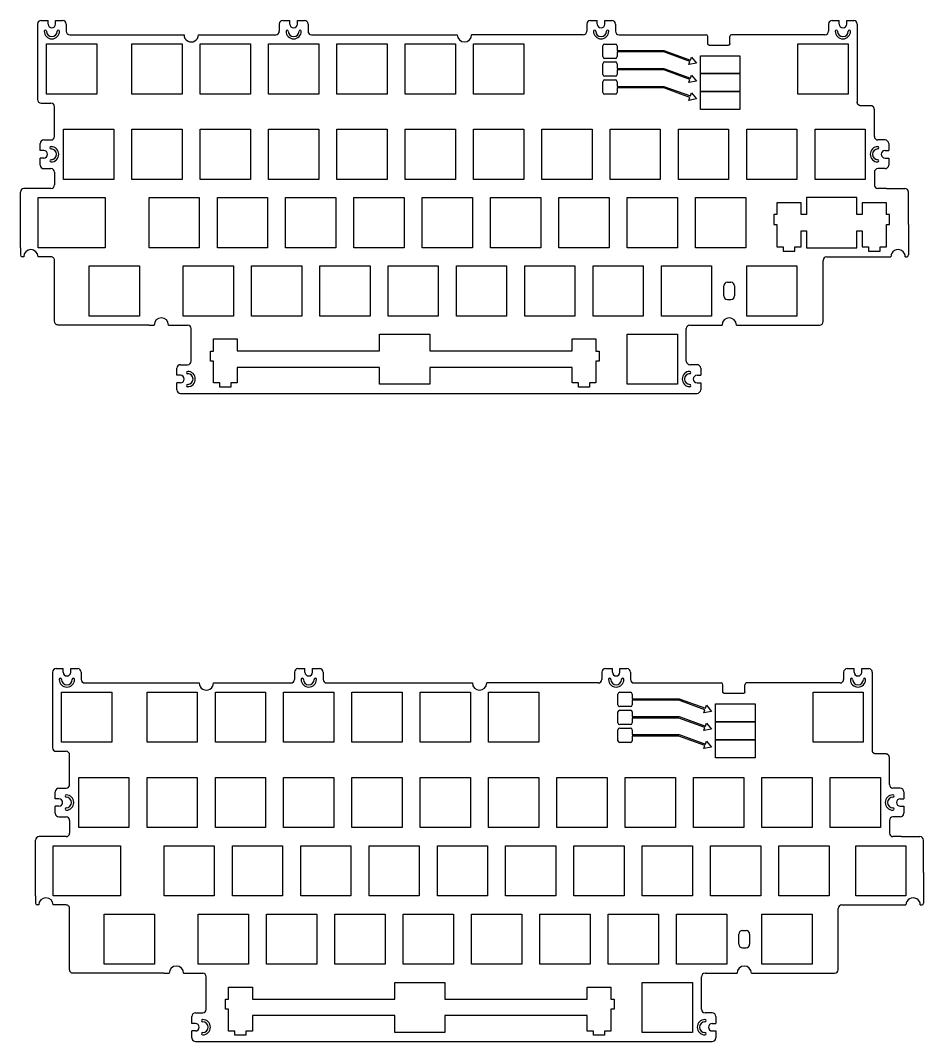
# Model space of a CAD drawing. Header units: millimetres. Extents: x -421 to 474, y -695 to -207.
# Drawn here: x 183.8 to 435.7, y -497 to -212.2 of the extents above; entities that cross this region are included whole.
import ezdxf

# ---------------------------------------------------------------- set-up
doc = ezdxf.new("R2010")
doc.units = ezdxf.units.MM
doc.header["$MEASUREMENT"] = 0

msp = doc.modelspace()

# ---------------------------------------------------------------- linework, layer by layer
for p, q in [((188.56, -213.21), (188.56, -234.26)), ((189.56, -212.21), (191.51, -212.21)), ((191.51, -213.21), (191.51, -212.21)), ((193.61, -212.21), (195.56, -212.21)), ((193.61, -213.21), (193.61, -212.21)), ((196.56, -213.21), (196.56, -215.21)), ((255.99, -213.21), (255.99, -215.21)), ((256.99, -212.21), (258.94, -212.21)), ((258.94, -213.21), (258.94, -212.21)), ((261.04, -212.21), (262.99, -212.21)), ((261.04, -213.21), (261.04, -212.21)), ((263.99, -213.21), (263.99, -215.21)), ((341.72, -213.21), (341.72, -215.21)), ((342.72, -212.21), (344.67, -212.21)), ((344.67, -213.21), (344.67, -212.21)), ((346.77, -212.21), (348.72, -212.21)), ((346.77, -213.21), (346.77, -212.21)), ((349.72, -213.21), (349.72, -215.21)), ((409.16, -213.21), (409.16, -215.21)), ((410.16, -212.21), (412.11, -212.21)), ((412.11, -213.21), (412.11, -212.21)), ((414.21, -212.21), (416.16, -212.21)), ((414.21, -213.21), (414.21, -212.21)), ((417.16, -213.21), (417.16, -235.01)), ((233.42, -216.21), (254.99, -216.21)), ((264.99, -216.21), (305.62, -216.21)), ((340.72, -216.21), (309.62, -216.21)), ((350.72, -216.21), (374.99, -216.21)), ((408.16, -216.21), (382.11, -216.21)), ((191.08, -232.73), (191.08, -218.73)), ((191.08, -218.73), (205.08, -218.73)), ((205.08, -218.73), (205.08, -232.73)), ((214.89, -218.73), (228.89, -218.73)), ((214.89, -232.73), (214.89, -218.73)), ((228.89, -218.73), (228.89, -232.73)), ((233.94, -232.73), (233.94, -218.73)), ((233.94, -218.73), (247.94, -218.73)), ((247.94, -218.73), (247.94, -232.73)), ((252.99, -232.73), (252.99, -218.73)), ((252.99, -218.73), (266.99, -218.73)), ((266.99, -218.73), (266.99, -232.73)), ((272.04, -232.73), (272.04, -218.73)), ((272.04, -218.73), (286.04, -218.73)), ((286.04, -218.73), (286.04, -232.73)), ((291.09, -232.73), (291.09, -218.73)), ((291.09, -218.73), (305.09, -218.73)), ((305.09, -218.73), (305.09, -232.73)), ((310.14, -232.73), (310.14, -218.73)), ((310.14, -218.73), (324.14, -218.73)), ((324.14, -218.73), (324.14, -232.73)), ((346.71, -218.8), (349.71, -218.8)), ((375.49, -218.67), (375.49, -216.71)), ((381.61, -218.67), (381.61, -216.71)), ((400.63, -218.73), (414.63, -218.73)), ((400.63, -232.73), (400.63, -218.73)), ((414.63, -218.73), (414.63, -232.73)), ((346.21, -222.3), (346.21, -219.3)), ((350.21, -219.3), (350.21, -220.6)), ((350.21, -220.6), (363.25, -220.6)), ((350.21, -221), (350.21, -222.3)), ((363.18, -221), (350.21, -221)), ((370.47, -223.66), (363.18, -221)), ((363.25, -220.6), (370.61, -223.28)), ((346.21, -227.3), (346.21, -224.3)), ((349.71, -222.8), (346.71, -222.8)), ((346.71, -223.8), (349.71, -223.8)), ((350.21, -224.3), (350.21, -225.6)), ((370.17, -224.5), (370.47, -223.66)), ((372.33, -224.12), (370.17, -224.5)), ((370.61, -223.28), (370.92, -222.44)), ((370.92, -222.44), (372.33, -224.12)), ((349.71, -227.8), (346.71, -227.8)), ((350.21, -225.6), (363.25, -225.6)), ((350.21, -226), (350.21, -227.3)), ((363.18, -226), (350.21, -226)), ((370.47, -228.66), (363.18, -226)), ((363.25, -225.6), (370.61, -228.28)), ((370.61, -228.28), (370.92, -227.44)), ((370.92, -227.44), (372.33, -229.12)), ((346.21, -232.3), (346.21, -229.3)), ((346.71, -228.8), (349.71, -228.8)), ((350.21, -229.3), (350.21, -230.6)), ((350.21, -230.6), (363.25, -230.6)), ((363.25, -230.6), (370.61, -233.28)), ((370.17, -229.5), (370.47, -228.66)), ((372.33, -229.12), (370.17, -229.5)), ((205.08, -232.73), (191.08, -232.73)), ((228.89, -232.73), (214.89, -232.73)), ((247.94, -232.73), (233.94, -232.73)), ((266.99, -232.73), (252.99, -232.73)), ((286.04, -232.73), (272.04, -232.73)), ((305.09, -232.73), (291.09, -232.73)), ((324.14, -232.73), (310.14, -232.73)), ((349.71, -232.8), (346.71, -232.8)), ((350.21, -231), (350.21, -232.3)), ((363.18, -231), (350.21, -231)), ((370.47, -233.66), (363.18, -231)), ((370.61, -233.28), (370.92, -232.44)), ((370.92, -232.44), (372.33, -234.12)), ((414.63, -232.73), (400.63, -232.73)), ((189.56, -235.26), (192.32, -235.26)), ((193.32, -244.55), (193.32, -236.26)), ((370.17, -234.5), (370.47, -233.66)), ((372.33, -234.12), (370.17, -234.5)), ((421.92, -244.55), (421.92, -237.01)), ((195.84, -256.55), (195.84, -242.55)), ((195.84, -242.55), (209.84, -242.55)), ((209.84, -242.55), (209.84, -256.55)), ((214.89, -242.55), (228.89, -242.55)), ((214.89, -256.55), (214.89, -242.55)), ((228.89, -242.55), (228.89, -256.55)), ((233.94, -256.55), (233.94, -242.55)), ((233.94, -242.55), (247.94, -242.55)), ((247.94, -242.55), (247.94, -256.55)), ((252.99, -256.55), (252.99, -242.55)), ((252.99, -242.55), (266.99, -242.55)), ((266.99, -242.55), (266.99, -256.55)), ((272.04, -256.55), (272.04, -242.55)), ((272.04, -242.55), (286.04, -242.55)), ((286.04, -242.55), (286.04, -256.55)), ((291.09, -256.55), (291.09, -242.55)), ((291.09, -242.55), (305.09, -242.55)), ((305.09, -242.55), (305.09, -256.55)), ((310.14, -256.55), (310.14, -242.55)), ((310.14, -242.55), (324.14, -242.55)), ((324.14, -242.55), (324.14, -256.55)), ((329.19, -256.55), (329.19, -242.55)), ((329.19, -242.55), (343.19, -242.55)), ((343.19, -242.55), (343.19, -256.55)), ((348.24, -256.55), (348.24, -242.55)), ((348.24, -242.55), (362.24, -242.55)), ((362.24, -242.55), (362.24, -256.55)), ((367.29, -256.55), (367.29, -242.55)), ((367.29, -242.55), (381.29, -242.55)), ((381.29, -242.55), (381.29, -256.55)), ((386.34, -256.55), (386.34, -242.55)), ((386.34, -242.55), (400.34, -242.55)), ((400.34, -242.55), (400.34, -256.55)), ((405.39, -242.55), (419.39, -242.55)), ((405.39, -256.55), (405.39, -242.55)), ((419.39, -242.55), (419.39, -256.55)), ((189.32, -248.5), (189.32, -246.55)), ((190.32, -245.55), (192.32, -245.55)), ((424.92, -245.55), (422.92, -245.55)), ((425.92, -246.55), (425.92, -248.5)), ((190.32, -248.5), (189.32, -248.5)), ((189.32, -252.55), (189.32, -250.6)), ((190.32, -250.6), (189.32, -250.6)), ((424.92, -248.5), (425.92, -248.5)), ((424.92, -250.6), (425.92, -250.6)), ((425.92, -250.6), (425.92, -252.55)), ((190.32, -253.55), (192.32, -253.55)), ((193.32, -254.55), (193.32, -258.07)), ((421.92, -254.55), (421.92, -258.07)), ((424.92, -253.55), (422.92, -253.55)), ((192.32, -259.07), (184.79, -259.07)), ((209.84, -256.55), (195.84, -256.55)), ((228.89, -256.55), (214.89, -256.55)), ((247.94, -256.55), (233.94, -256.55)), ((266.99, -256.55), (252.99, -256.55)), ((286.04, -256.55), (272.04, -256.55)), ((305.09, -256.55), (291.09, -256.55)), ((324.14, -256.55), (310.14, -256.55)), ((343.19, -256.55), (329.19, -256.55)), ((362.24, -256.55), (348.24, -256.55)), ((381.29, -256.55), (367.29, -256.55)), ((400.34, -256.55), (386.34, -256.55)), ((419.39, -256.55), (405.39, -256.55)), ((425.29, -259.07), (430.44, -259.07)), ((183.79, -261.6), (183.79, -260.07)), ((183.79, -275.6), (183.79, -261.6)), ((188.7, -275.6), (188.7, -261.6)), ((188.7, -261.6), (207.46, -261.6)), ((207.46, -261.6), (207.46, -275.6)), ((219.66, -275.6), (219.66, -261.6)), ((219.66, -261.6), (233.66, -261.6)), ((233.66, -261.6), (233.66, -275.6)), ((238.71, -275.6), (238.71, -261.6)), ((238.71, -261.6), (252.71, -261.6)), ((252.71, -261.6), (252.71, -275.6)), ((257.76, -275.6), (257.76, -261.6)), ((257.76, -261.6), (271.76, -261.6)), ((271.76, -261.6), (271.76, -275.6)), ((276.81, -275.6), (276.81, -261.6)), ((276.81, -261.6), (290.81, -261.6)), ((290.81, -261.6), (290.81, -275.6)), ((295.86, -275.6), (295.86, -261.6)), ((295.86, -261.6), (309.86, -261.6)), ((309.86, -261.6), (309.86, -275.6)), ((314.91, -261.6), (328.91, -261.6)), ((314.91, -275.6), (314.91, -261.6)), ((328.91, -261.6), (328.91, -275.6)), ((333.96, -275.6), (333.96, -261.6)), ((333.96, -261.6), (347.96, -261.6)), ((347.96, -261.6), (347.96, -275.6)), ((353.01, -275.6), (353.01, -261.6)), ((353.01, -261.6), (367.01, -261.6)), ((367.01, -261.6), (367.01, -275.6)), ((372.06, -275.6), (372.06, -261.6)), ((372.06, -261.6), (386.06, -261.6)), ((386.06, -261.6), (386.06, -275.6)), ((431.44, -266.3), (431.44, -260.07)), ((431.44, -269.1), (431.44, -277.62)), ((183.79, -275.6), (183.79, -277.62)), ((207.46, -275.6), (188.7, -275.6)), ((233.66, -275.6), (219.66, -275.6)), ((252.71, -275.6), (238.71, -275.6)), ((271.76, -275.6), (257.76, -275.6)), ((290.81, -275.6), (276.81, -275.6)), ((309.86, -275.6), (295.86, -275.6)), ((328.91, -275.6), (314.91, -275.6)), ((347.96, -275.6), (333.96, -275.6)), ((367.01, -275.6), (353.01, -275.6)), ((386.06, -275.6), (372.06, -275.6)), ((184.59, -278.12), (184.29, -278.12)), ((184.7, -278.12), (184.59, -278.12)), ((417.01, -278.12), (426.54, -278.12)), ((430.54, -278.12), (430.94, -278.12)), ((202.99, -294.65), (202.99, -280.65)), ((202.99, -280.65), (216.99, -280.65)), ((216.99, -280.65), (216.99, -294.65)), ((229.18, -294.65), (229.18, -280.65)), ((229.18, -280.65), (243.18, -280.65)), ((243.18, -280.65), (243.18, -294.65)), ((248.23, -280.65), (262.23, -280.65)), ((248.23, -294.65), (248.23, -280.65)), ((262.23, -280.65), (262.23, -294.65)), ((267.28, -280.65), (281.28, -280.65)), ((267.28, -294.65), (267.28, -280.65)), ((281.28, -280.65), (281.28, -294.65)), ((286.33, -294.65), (286.33, -280.65)), ((286.33, -280.65), (300.33, -280.65)), ((300.33, -280.65), (300.33, -294.65)), ((305.38, -294.65), (305.38, -280.65)), ((305.38, -280.65), (319.38, -280.65)), ((319.38, -280.65), (319.38, -294.65)), ((324.43, -294.65), (324.43, -280.65)), ((324.43, -280.65), (338.43, -280.65)), ((338.43, -280.65), (338.43, -294.65)), ((343.48, -294.65), (343.48, -280.65)), ((343.48, -280.65), (357.48, -280.65)), ((357.48, -280.65), (357.48, -294.65)), ((362.53, -294.65), (362.53, -280.65)), ((362.53, -280.65), (376.53, -280.65)), ((376.53, -280.65), (376.53, -294.65)), ((386.34, -294.65), (386.34, -280.65)), ((386.34, -280.65), (400.34, -280.65)), ((400.34, -280.65), (400.34, -294.65)), ((407.63, -296.17), (407.63, -279.12)), ((379.94, -289.05), (379.94, -286.25)), ((380.94, -285.25), (381.94, -285.25)), ((382.94, -286.25), (382.94, -289.05)), ((380.94, -290.05), (381.94, -290.05)), ((216.99, -294.65), (202.99, -294.65)), ((243.18, -294.65), (229.18, -294.65)), ((262.23, -294.65), (248.23, -294.65)), ((281.28, -294.65), (267.28, -294.65)), ((300.33, -294.65), (286.33, -294.65)), ((319.38, -294.65), (305.38, -294.65)), ((338.43, -294.65), (324.43, -294.65)), ((357.48, -294.65), (343.48, -294.65)), ((376.53, -294.65), (362.53, -294.65)), ((400.34, -294.65), (386.34, -294.65)), ((219.62, -297.17), (221.09, -297.17)), ((225.09, -297.17), (230.42, -297.17)), ((231.42, -307.22), (231.42, -298.17)), ((369.49, -307.22), (369.49, -298.17)), ((370.49, -297.17), (379.44, -297.17)), ((383.44, -297.17), (406.63, -297.17)), ((237.62, -304.41), (237.62, -301.01)), ((237.62, -301.01), (244.28, -301.01)), ((244.28, -301.01), (244.28, -304.4)), ((283.95, -304.4), (283.95, -299.7)), ((283.95, -299.7), (297.95, -299.7)), ((297.95, -299.7), (297.95, -304.4)), ((337.62, -304.4), (337.62, -301.01)), ((337.62, -301.01), (344.28, -301.01)), ((344.28, -301.01), (344.28, -304.41)), ((353.01, -313.7), (353.01, -299.7)), ((353.01, -299.7), (367.01, -299.7)), ((367.01, -299.7), (367.01, -313.7)), ((236.76, -307.2), (236.76, -304.41)), ((236.76, -304.41), (237.62, -304.41)), ((244.28, -304.4), (283.95, -304.4)), ((297.95, -304.4), (337.62, -304.4)), ((344.28, -304.41), (345.14, -304.41)), ((345.14, -304.41), (345.14, -307.2)), ((237.62, -307.2), (236.76, -307.2)), ((237.62, -313.3), (237.62, -307.2)), ((345.14, -307.2), (344.28, -307.2)), ((344.28, -307.2), (344.28, -313.3)), ((227.42, -311.17), (227.42, -309.22)), ((228.42, -308.22), (230.42, -308.22)), ((283.95, -309), (244.28, -309)), ((244.28, -309), (244.28, -313.3)), ((283.95, -313.7), (283.95, -309)), ((297.95, -309), (297.95, -313.7)), ((337.62, -309), (297.95, -309)), ((337.62, -313.3), (337.62, -309)), ((372.49, -308.22), (370.49, -308.22)), ((373.49, -309.22), (373.49, -311.17)), ((228.42, -311.17), (227.42, -311.17)), ((372.49, -311.17), (373.49, -311.17)), ((227.42, -315.22), (227.42, -313.27)), ((228.42, -313.27), (227.42, -313.27)), ((239.43, -313.3), (237.62, -313.3)), ((239.43, -314.47), (239.43, -313.3)), ((242.47, -314.47), (239.43, -314.47)), ((244.28, -313.3), (242.47, -313.3)), ((242.47, -313.3), (242.47, -314.47)), ((297.95, -313.7), (283.95, -313.7)), ((339.43, -313.3), (337.62, -313.3)), ((339.43, -314.47), (339.43, -313.3)), ((342.47, -314.47), (339.43, -314.47)), ((344.28, -313.3), (342.47, -313.3)), ((342.47, -313.3), (342.47, -314.47)), ((367.01, -313.7), (353.01, -313.7)), ((372.49, -313.27), (373.49, -313.27)), ((373.49, -313.27), (373.49, -315.22)), ((228.42, -316.22), (372.49, -316.22)), ((193.76, -392.99), (195.71, -392.99)), ((195.71, -393.99), (195.71, -392.99)), ((197.81, -392.99), (199.76, -392.99)), ((197.81, -393.99), (197.81, -392.99)), ((261.2, -392.99), (263.15, -392.99)), ((263.15, -393.99), (263.15, -392.99)), ((265.25, -392.99), (267.2, -392.99)), ((265.25, -393.99), (265.25, -392.99)), ((346.93, -392.99), (348.88, -392.99)), ((348.88, -393.99), (348.88, -392.99)), ((350.98, -392.99), (352.93, -392.99)), ((350.98, -393.99), (350.98, -392.99)), ((414.36, -392.99), (416.31, -392.99)), ((416.31, -393.99), (416.31, -392.99)), ((418.41, -392.99), (420.36, -392.99)), ((418.41, -393.99), (418.41, -392.99)), ((192.76, -393.99), (192.76, -415.04)), ((200.76, -393.99), (200.76, -395.99)), ((260.2, -393.99), (260.2, -395.99)), ((268.2, -393.99), (268.2, -395.99)), ((345.93, -393.99), (345.93, -395.99)), ((353.93, -393.99), (353.93, -395.99)), ((413.36, -393.99), (413.36, -395.99)), ((421.36, -393.99), (421.36, -415.79)), ((237.63, -396.99), (259.2, -396.99)), ((269.2, -396.99), (309.82, -396.99)), ((344.93, -396.99), (313.82, -396.99)), ((354.93, -396.99), (379.19, -396.99)), ((379.69, -399.45), (379.69, -397.49)), ((385.81, -399.45), (385.81, -397.49)), ((412.36, -396.99), (386.31, -396.99)), ((195.29, -413.51), (195.29, -399.51)), ((195.29, -399.51), (209.29, -399.51)), ((209.29, -399.51), (209.29, -413.51)), ((219.1, -399.51), (233.1, -399.51)), ((219.1, -413.51), (219.1, -399.51)), ((233.1, -399.51), (233.1, -413.51)), ((238.15, -413.51), (238.15, -399.51)), ((238.15, -399.51), (252.15, -399.51)), ((252.15, -399.51), (252.15, -413.51)), ((257.2, -413.51), (257.2, -399.51)), ((257.2, -399.51), (271.2, -399.51)), ((271.2, -399.51), (271.2, -413.51)), ((276.25, -413.51), (276.25, -399.51)), ((276.25, -399.51), (290.25, -399.51)), ((290.25, -399.51), (290.25, -413.51)), ((295.3, -413.51), (295.3, -399.51)), ((295.3, -399.51), (309.3, -399.51)), ((309.3, -399.51), (309.3, -413.51)), ((314.35, -413.51), (314.35, -399.51)), ((314.35, -399.51), (328.35, -399.51)), ((328.35, -399.51), (328.35, -413.51)), ((350.42, -403.08), (350.42, -400.08)), ((350.92, -399.58), (353.92, -399.58)), ((354.42, -400.08), (354.42, -401.38)), ((354.42, -401.38), (367.45, -401.38)), ((367.45, -401.38), (374.82, -404.06)), ((404.84, -399.51), (418.84, -399.51)), ((404.84, -413.51), (404.84, -399.51)), ((418.84, -399.51), (418.84, -413.51)), ((353.92, -403.58), (350.92, -403.58)), ((354.42, -401.78), (354.42, -403.08)), ((367.38, -401.78), (354.42, -401.78)), ((374.68, -404.44), (367.38, -401.78)), ((374.82, -404.06), (375.12, -403.22)), ((375.12, -403.22), (376.53, -404.9)), ((350.42, -408.08), (350.42, -405.08)), ((350.92, -404.58), (353.92, -404.58)), ((354.42, -405.08), (354.42, -406.38)), ((354.42, -406.38), (367.45, -406.38)), ((354.42, -406.78), (354.42, -408.08)), ((367.38, -406.78), (354.42, -406.78)), ((374.68, -409.44), (367.38, -406.78)), ((367.45, -406.38), (374.82, -409.06)), ((374.37, -405.28), (374.68, -404.44)), ((376.53, -404.9), (374.37, -405.28)), ((350.42, -413.08), (350.42, -410.08)), ((353.92, -408.58), (350.92, -408.58)), ((350.92, -409.58), (353.92, -409.58)), ((354.42, -410.08), (354.42, -411.38)), ((374.37, -410.28), (374.68, -409.44)), ((376.53, -409.9), (374.37, -410.28)), ((374.82, -409.06), (375.12, -408.22)), ((375.12, -408.22), (376.53, -409.9)), ((354.42, -411.38), (367.45, -411.38)), ((354.42, -411.78), (354.42, -413.08)), ((367.38, -411.78), (354.42, -411.78)), ((374.68, -414.44), (367.38, -411.78)), ((367.45, -411.38), (374.82, -414.06)), ((209.29, -413.51), (195.29, -413.51)), ((233.1, -413.51), (219.1, -413.51)), ((252.15, -413.51), (238.15, -413.51)), ((271.2, -413.51), (257.2, -413.51)), ((290.25, -413.51), (276.25, -413.51)), ((309.3, -413.51), (295.3, -413.51)), ((328.35, -413.51), (314.35, -413.51)), ((353.92, -413.58), (350.92, -413.58)), ((374.37, -415.28), (374.68, -414.44)), ((376.53, -414.9), (374.37, -415.28)), ((374.82, -414.06), (375.12, -413.22)), ((375.12, -413.22), (376.53, -414.9)), ((418.84, -413.51), (404.84, -413.51)), ((193.76, -416.04), (196.52, -416.04)), ((197.52, -425.33), (197.52, -417.04)), ((426.12, -425.33), (426.12, -417.79)), ((200.05, -437.32), (200.05, -423.32)), ((200.05, -423.32), (214.05, -423.32)), ((214.05, -423.32), (214.05, -437.32)), ((219.1, -423.32), (233.1, -423.32)), ((219.1, -437.32), (219.1, -423.32)), ((233.1, -423.32), (233.1, -437.32)), ((238.15, -437.32), (238.15, -423.32)), ((238.15, -423.32), (252.15, -423.32)), ((252.15, -423.32), (252.15, -437.32)), ((257.2, -437.32), (257.2, -423.32)), ((257.2, -423.32), (271.2, -423.32)), ((271.2, -423.32), (271.2, -437.32)), ((276.25, -437.32), (276.25, -423.32)), ((276.25, -423.32), (290.25, -423.32)), ((290.25, -423.32), (290.25, -437.32)), ((295.3, -437.32), (295.3, -423.32)), ((295.3, -423.32), (309.3, -423.32)), ((309.3, -423.32), (309.3, -437.32)), ((314.35, -437.32), (314.35, -423.32)), ((314.35, -423.32), (328.35, -423.32)), ((328.35, -423.32), (328.35, -437.32)), ((333.4, -437.32), (333.4, -423.32)), ((333.4, -423.32), (347.4, -423.32)), ((347.4, -423.32), (347.4, -437.32)), ((352.45, -437.32), (352.45, -423.32)), ((352.45, -423.32), (366.45, -423.32)), ((366.45, -423.32), (366.45, -437.32)), ((371.5, -437.32), (371.5, -423.32)), ((371.5, -423.32), (385.5, -423.32)), ((385.5, -423.32), (385.5, -437.32)), ((390.55, -437.32), (390.55, -423.32)), ((390.55, -423.32), (404.55, -423.32)), ((404.55, -423.32), (404.55, -437.32)), ((409.6, -423.32), (423.6, -423.32)), ((409.6, -437.32), (409.6, -423.32)), ((423.6, -423.32), (423.6, -437.32)), ((194.52, -426.33), (196.52, -426.33)), ((429.12, -426.33), (427.12, -426.33)), ((193.52, -429.28), (193.52, -427.33)), ((194.52, -429.28), (193.52, -429.28)), ((429.12, -429.28), (430.12, -429.28)), ((430.12, -427.33), (430.12, -429.28)), ((193.52, -433.33), (193.52, -431.38)), ((194.52, -431.38), (193.52, -431.38)), ((429.12, -431.38), (430.12, -431.38)), ((430.12, -431.38), (430.12, -433.33)), ((194.52, -434.33), (196.52, -434.33)), ((197.52, -435.33), (197.52, -438.85)), ((426.12, -435.33), (426.12, -438.85)), ((429.12, -434.33), (427.12, -434.33)), ((214.05, -437.32), (200.05, -437.32)), ((233.1, -437.32), (219.1, -437.32)), ((252.15, -437.32), (238.15, -437.32)), ((271.2, -437.32), (257.2, -437.32)), ((290.25, -437.32), (276.25, -437.32)), ((309.3, -437.32), (295.3, -437.32)), ((328.35, -437.32), (314.35, -437.32)), ((347.4, -437.32), (333.4, -437.32)), ((366.45, -437.32), (352.45, -437.32)), ((385.5, -437.32), (371.5, -437.32)), ((404.55, -437.32), (390.55, -437.32)), ((423.6, -437.32), (409.6, -437.32)), ((188, -442.38), (188, -440.85)), ((196.52, -439.85), (189, -439.85)), ((429.49, -439.85), (434.65, -439.85)), ((435.65, -447.08), (435.65, -440.85)), ((188, -456.37), (188, -442.38)), ((192.91, -456.37), (192.91, -442.38)), ((192.91, -442.38), (211.67, -442.38)), ((211.67, -442.38), (211.67, -456.37)), ((223.86, -456.37), (223.86, -442.38)), ((223.86, -442.38), (237.86, -442.38)), ((237.86, -442.38), (237.86, -456.37)), ((242.91, -456.37), (242.91, -442.38)), ((242.91, -442.38), (256.91, -442.38)), ((256.91, -442.38), (256.91, -456.37)), ((261.96, -456.37), (261.96, -442.38)), ((261.96, -442.38), (275.96, -442.38)), ((275.96, -442.38), (275.96, -456.37)), ((281.01, -456.37), (281.01, -442.38)), ((281.01, -442.38), (295.01, -442.38)), ((295.01, -442.38), (295.01, -456.37)), ((300.06, -456.37), (300.06, -442.38)), ((300.06, -442.38), (314.06, -442.38)), ((314.06, -442.38), (314.06, -456.37)), ((319.11, -442.38), (333.11, -442.38)), ((319.11, -456.37), (319.11, -442.38)), ((333.11, -442.38), (333.11, -456.37)), ((338.16, -456.37), (338.16, -442.38)), ((338.16, -442.38), (352.16, -442.38)), ((352.16, -442.38), (352.16, -456.37)), ((357.21, -456.37), (357.21, -442.38)), ((357.21, -442.38), (371.21, -442.38)), ((371.21, -442.38), (371.21, -456.37)), ((376.26, -456.37), (376.26, -442.38)), ((376.26, -442.38), (390.26, -442.38)), ((390.26, -442.38), (390.26, -456.37)), ((395.31, -456.37), (395.31, -442.38)), ((395.31, -442.38), (409.31, -442.38)), ((409.31, -442.38), (409.31, -456.37)), ((416.74, -456.37), (416.74, -442.38)), ((416.74, -442.38), (430.74, -442.38)), ((430.74, -442.38), (430.74, -456.37)), ((435.65, -449.87), (435.65, -458.4)), ((188, -456.37), (188, -458.4)), ((211.67, -456.37), (192.91, -456.37)), ((237.86, -456.37), (223.86, -456.37)), ((256.91, -456.37), (242.91, -456.37)), ((275.96, -456.37), (261.96, -456.37)), ((295.01, -456.37), (281.01, -456.37)), ((314.06, -456.37), (300.06, -456.37)), ((333.11, -456.37), (319.11, -456.37)), ((352.16, -456.37), (338.16, -456.37)), ((371.21, -456.37), (357.21, -456.37)), ((390.26, -456.37), (376.26, -456.37)), ((409.31, -456.37), (395.31, -456.37)), ((430.74, -456.37), (416.74, -456.37)), ((188.8, -458.9), (188.5, -458.9)), ((188.91, -458.9), (188.8, -458.9)), ((411.84, -476.95), (411.84, -459.9)), ((421.22, -458.9), (430.74, -458.9)), ((434.74, -458.9), (435.15, -458.9)), ((207.19, -475.42), (207.19, -461.43)), ((207.19, -461.43), (221.19, -461.43)), ((221.19, -461.43), (221.19, -475.42)), ((233.39, -475.42), (233.39, -461.43)), ((233.39, -461.43), (247.39, -461.43)), ((247.39, -461.43), (247.39, -475.42)), ((252.44, -461.43), (266.44, -461.43)), ((252.44, -475.42), (252.44, -461.43)), ((266.44, -461.43), (266.44, -475.42)), ((271.49, -461.43), (285.49, -461.43)), ((271.49, -475.42), (271.49, -461.43)), ((285.49, -461.43), (285.49, -475.42)), ((290.54, -475.42), (290.54, -461.43)), ((290.54, -461.43), (304.54, -461.43)), ((304.54, -461.43), (304.54, -475.42)), ((309.59, -475.42), (309.59, -461.43)), ((309.59, -461.43), (323.59, -461.43)), ((323.59, -461.43), (323.59, -475.42)), ((328.64, -475.42), (328.64, -461.43)), ((328.64, -461.43), (342.64, -461.43)), ((342.64, -461.43), (342.64, -475.42)), ((347.69, -475.42), (347.69, -461.43)), ((347.69, -461.43), (361.69, -461.43)), ((361.69, -461.43), (361.69, -475.42)), ((366.74, -475.42), (366.74, -461.43)), ((366.74, -461.43), (380.74, -461.43)), ((380.74, -461.43), (380.74, -475.42)), ((390.55, -475.42), (390.55, -461.43)), ((390.55, -461.43), (404.55, -461.43)), ((404.55, -461.43), (404.55, -475.42)), ((384.14, -469.83), (384.14, -467.03)), ((385.14, -466.03), (386.14, -466.03)), ((387.14, -467.03), (387.14, -469.83)), ((385.14, -470.83), (386.14, -470.83)), ((221.19, -475.42), (207.19, -475.42)), ((247.39, -475.42), (233.39, -475.42)), ((266.44, -475.42), (252.44, -475.42)), ((285.49, -475.42), (271.49, -475.42)), ((304.54, -475.42), (290.54, -475.42)), ((323.59, -475.42), (309.59, -475.42)), ((342.64, -475.42), (328.64, -475.42)), ((361.69, -475.42), (347.69, -475.42)), ((380.74, -475.42), (366.74, -475.42)), ((404.55, -475.42), (390.55, -475.42)), ((223.82, -477.95), (225.29, -477.95)), ((229.29, -477.95), (234.62, -477.95)), ((374.7, -477.95), (383.64, -477.95)), ((387.64, -477.95), (410.84, -477.95)), ((235.62, -488), (235.62, -478.95)), ((288.16, -485.18), (288.16, -480.48)), ((288.16, -480.48), (302.16, -480.48)), ((302.16, -480.48), (302.16, -485.18)), ((357.21, -494.47), (357.21, -480.48)), ((357.21, -480.48), (371.21, -480.48)), ((371.21, -480.48), (371.21, -494.47)), ((373.7, -488), (373.7, -478.95)), ((241.83, -485.19), (241.83, -481.79)), ((241.83, -481.79), (248.48, -481.79)), ((248.48, -481.79), (248.48, -485.18)), ((341.83, -485.18), (341.83, -481.79)), ((341.83, -481.79), (348.48, -481.79)), ((348.48, -481.79), (348.48, -485.19)), ((240.97, -487.98), (240.97, -485.19)), ((240.97, -485.19), (241.83, -485.19)), ((248.48, -485.18), (288.16, -485.18)), ((302.16, -485.18), (341.83, -485.18)), ((348.48, -485.19), (349.35, -485.19)), ((349.35, -485.19), (349.35, -487.98)), ((232.62, -489), (234.62, -489)), ((241.83, -487.98), (240.97, -487.98)), ((241.83, -494.08), (241.83, -487.98)), ((288.16, -489.77), (248.48, -489.77)), ((248.48, -489.77), (248.48, -494.08)), ((288.16, -494.47), (288.16, -489.77)), ((302.16, -489.77), (302.16, -494.47)), ((341.83, -489.77), (302.16, -489.77)), ((341.83, -494.08), (341.83, -489.77)), ((349.35, -487.98), (348.48, -487.98)), ((348.48, -487.98), (348.48, -494.08)), ((376.7, -489), (374.7, -489)), ((231.62, -491.95), (231.62, -490)), ((232.62, -491.95), (231.62, -491.95)), ((376.7, -491.95), (377.7, -491.95)), ((377.7, -490), (377.7, -491.95)), ((231.62, -496), (231.62, -494.05)), ((232.62, -494.05), (231.62, -494.05)), ((243.63, -494.08), (241.83, -494.08)), ((243.63, -495.25), (243.63, -494.08)), ((246.68, -495.25), (243.63, -495.25)), ((248.48, -494.08), (246.68, -494.08)), ((246.68, -494.08), (246.68, -495.25)), ((302.16, -494.47), (288.16, -494.47)), ((343.63, -494.08), (341.83, -494.08)), ((343.63, -495.25), (343.63, -494.08)), ((346.68, -495.25), (343.63, -495.25)), ((348.48, -494.08), (346.68, -494.08)), ((346.68, -494.08), (346.68, -495.25)), ((371.21, -494.47), (357.21, -494.47)), ((376.7, -494.05), (377.7, -494.05)), ((377.7, -494.05), (377.7, -496)), ((232.62, -497), (376.7, -497))]:
    msp.add_line(p, q)
at = {"linetype": 'Continuous'}
for p, q in [((197.56, -216.21), (229.42, -216.21)), ((197.56, -216.21), (197.56, -216.21)), ((373.45, -222.05), (384.45, -222.05)), ((373.45, -227.05), (373.45, -222.05)), ((384.45, -222.05), (384.45, -227.05)), ((384.45, -227.05), (373.45, -227.05)), ((373.45, -227.05), (384.45, -227.05)), ((373.45, -232.05), (373.45, -227.05)), ((384.45, -227.05), (384.45, -232.05)), ((384.45, -232.05), (373.45, -232.05)), ((373.45, -232.05), (384.45, -232.05)), ((373.45, -237.05), (373.45, -232.05)), ((384.45, -232.05), (384.45, -237.05)), ((384.45, -237.05), (373.45, -237.05)), ((425.29, -259.07), (422.92, -259.07)), ((417.01, -261.6), (403.01, -261.6)), ((403.01, -261.6), (403.01, -266.3)), ((417.01, -266.3), (417.01, -261.6)), ((401.49, -263.07), (394.74, -263.07)), ((394.74, -263.07), (394.74, -266.3)), ((401.49, -266.3), (401.49, -263.07)), ((425.29, -263.07), (418.54, -263.07)), ((418.54, -263.07), (418.54, -266.3)), ((425.29, -266.3), (425.29, -263.07)), ((394.74, -266.3), (393.91, -266.3)), ((393.91, -266.3), (393.91, -269.1)), ((403.01, -266.3), (401.49, -266.3)), ((418.54, -266.3), (417.01, -266.3)), ((426.11, -266.3), (425.29, -266.3)), ((426.11, -269.1), (426.11, -266.3)), ((431.44, -269.1), (431.44, -266.3)), ((393.91, -269.1), (394.74, -269.1)), ((394.74, -269.1), (394.74, -275.37)), ((425.29, -275.37), (425.29, -269.1)), ((425.29, -269.1), (426.11, -269.1)), ((401.49, -275.37), (401.49, -270.9)), ((401.49, -270.9), (403.01, -270.9)), ((403.01, -270.9), (403.01, -275.6)), ((417.01, -275.6), (417.01, -270.9)), ((417.01, -270.9), (418.54, -270.9)), ((418.54, -270.9), (418.54, -275.37)), ((394.74, -275.37), (396.46, -275.37)), ((396.46, -275.37), (396.46, -276.57)), ((399.76, -276.57), (399.76, -275.37)), ((399.76, -275.37), (401.49, -275.37)), ((403.01, -275.6), (417.01, -275.6)), ((418.54, -275.37), (420.26, -275.37)), ((420.26, -275.37), (420.26, -276.57)), ((423.56, -276.57), (423.56, -275.37)), ((423.56, -275.37), (425.29, -275.37)), ((396.46, -276.57), (399.76, -276.57)), ((408.63, -278.12), (417.01, -278.12)), ((420.26, -276.57), (423.56, -276.57)), ((201.76, -396.99), (233.63, -396.99)), ((201.76, -396.99), (201.76, -396.99)), ((377.66, -402.82), (388.66, -402.82)), ((377.66, -407.82), (377.66, -402.82)), ((388.66, -402.82), (388.66, -407.82)), ((388.66, -407.82), (377.66, -407.82)), ((377.66, -407.82), (388.66, -407.82)), ((377.66, -412.82), (377.66, -407.82)), ((388.66, -407.82), (388.66, -412.82)), ((388.66, -412.82), (377.66, -412.82)), ((377.66, -412.82), (388.66, -412.82)), ((377.66, -417.82), (377.66, -412.82)), ((388.66, -412.82), (388.66, -417.82)), ((388.66, -417.82), (377.66, -417.82)), ((429.49, -439.85), (427.12, -439.85)), ((435.65, -449.87), (435.65, -447.08)), ((412.84, -458.9), (421.22, -458.9))]:
    msp.add_line(p, q, dxfattribs=at)
for centre, radius, start, end in [((189.56, -213.21), 1, 90, 180), ((192.56, -213.21), 1.05, 180, 0), ((195.56, -213.21), 1, 360, 90), ((256.99, -213.21), 1, 90, 180), ((259.99, -213.21), 1.05, 180, 0), ((262.99, -213.21), 1, 360, 90), ((342.72, -213.21), 1, 90, 180), ((345.72, -213.21), 1.05, 180, 0), ((348.72, -213.21), 1, 360, 90), ((410.16, -213.21), 1, 90, 180), ((413.16, -213.21), 1.05, 180, 0), ((416.16, -213.21), 1, 0, 90), ((190.74, -215.23), 0.316, 0, 180), ((192.56, -215.23), 2.13, 180, 0), ((192.56, -215.23), 1.5, 180, 0), ((194.37, -215.23), 0.316, 360, 180), ((197.56, -215.21), 1, 180, 270), ((231.42, -216.21), 2, 179.9999, 0.0001), ((254.99, -215.21), 1, 270, 0), ((264.99, -215.21), 1, 180, 270), ((307.62, -216.21), 2, 180.0001, 359.9999), ((340.72, -215.21), 1, 270, 0), ((350.72, -215.21), 1, 180, 270), ((374.99, -216.71), 0.5, 0, 90), ((382.11, -216.71), 0.5, 90, 180), ((408.16, -215.21), 1, 270, 0), ((346.71, -219.3), 0.5, 90, 180), ((349.71, -219.3), 0.5, 360, 90), ((346.71, -222.3), 0.5, 180, 270), ((346.71, -224.3), 0.5, 90, 180), ((349.71, -222.3), 0.5, 270, 0), ((349.71, -224.3), 0.5, 0, 90), ((346.71, -227.3), 0.5, 180, 270), ((349.71, -227.3), 0.5, 270, 0), ((346.71, -229.3), 0.5, 90, 180), ((349.71, -229.3), 0.5, 0, 90), ((346.71, -232.3), 0.5, 180, 270), ((349.71, -232.3), 0.5, 270, 360), ((189.56, -234.26), 1, 180, 270), ((192.32, -236.26), 1, 0, 90), ((192.32, -244.55), 1, 270, 0), ((422.92, -244.55), 1, 180, 270), ((190.32, -246.55), 1, 90, 180), ((424.92, -246.55), 1, 0, 90), ((190.32, -249.55), 1.05, 270, 90), ((424.92, -249.55), 1.05, 90, 270), ((190.32, -252.55), 1, 180, 270), ((424.92, -252.55), 1, 270, 0), ((192.32, -254.55), 1, 0, 90), ((422.92, -254.55), 1, 90, 180.0021), ((184.79, -260.07), 1, 90, 180), ((192.32, -258.07), 1, 270, 0), ((422.92, -258.07), 1, 180.0021, 270), ((430.44, -260.07), 1, 0, 90), ((186.7, -278.12), 2, 0, 180), ((428.54, -278.12), 2, 359.9999, 180.0001), ((184.29, -277.62), 0.5, 180, 270), ((408.63, -279.12), 1, 90, 180), ((430.94, -277.62), 0.5, 270, 0), ((380.94, -286.25), 1, 90, 180), ((381.94, -286.25), 1, 0, 90), ((380.94, -289.05), 1, 180, 270), ((381.94, -289.05), 1, 270, 0), ((223.09, -297.17), 2, 0, 180), ((381.44, -297.17), 2, 0, 180), ((406.63, -296.17), 1, 270, 0), ((230.42, -298.17), 1, 0, 90), ((370.49, -298.17), 1, 90, 180), ((230.42, -307.22), 1, 270, 0), ((370.49, -307.22), 1, 180, 270), ((228.42, -309.22), 1, 90, 180), ((372.49, -309.22), 1, 0, 90), ((228.42, -312.22), 1.05, 270, 90), ((372.49, -312.22), 1.05, 90, 270), ((228.42, -315.22), 1, 180, 270), ((372.49, -315.22), 1, 270, 0), ((193.76, -393.99), 1, 90, 180), ((199.76, -393.99), 1, 360, 90), ((261.2, -393.99), 1, 90, 180), ((267.2, -393.99), 1, 360, 90), ((346.93, -393.99), 1, 90, 180), ((352.93, -393.99), 1, 360, 90), ((414.36, -393.99), 1, 90, 180), ((420.36, -393.99), 1, 0, 90), ((194.95, -396.01), 0.316, 0, 180), ((196.76, -393.99), 1.05, 180, 0), ((198.58, -396.01), 0.316, 360, 180), ((264.2, -393.99), 1.05, 180, 0), ((349.93, -393.99), 1.05, 180, 0), ((417.36, -393.99), 1.05, 180, 0), ((196.76, -396.01), 2.13, 180, 0), ((196.76, -396.01), 1.5, 180, 0), ((201.76, -395.99), 1, 180, 270), ((235.62, -396.99), 2, 179.9999, 0.0001), ((259.2, -395.99), 1, 270, 0), ((269.2, -395.99), 1, 180, 270), ((311.82, -396.99), 2, 180.0001, 359.9999), ((344.93, -395.99), 1, 270, 0), ((354.93, -395.99), 1, 180, 270), ((379.19, -397.49), 0.5, 0, 90), ((386.31, -397.49), 0.5, 90, 180), ((412.36, -395.99), 1, 270, 0), ((350.92, -400.08), 0.5, 90, 180), ((353.92, -400.08), 0.5, 0, 90), ((350.92, -403.08), 0.5, 180, 270), ((353.92, -403.08), 0.5, 270, 0), ((350.92, -405.08), 0.5, 90, 180), ((353.92, -405.08), 0.5, 360, 90), ((350.92, -408.08), 0.5, 180, 270), ((350.92, -410.08), 0.5, 90, 180), ((353.92, -408.08), 0.5, 270, 0), ((353.92, -410.08), 0.5, 0, 90), ((193.76, -415.04), 1, 180, 270), ((350.92, -413.08), 0.5, 180, 270), ((353.92, -413.08), 0.5, 270, 0), ((196.52, -417.04), 1, 0, 90), ((194.52, -427.33), 1, 90, 180), ((196.52, -425.33), 1, 270, 0), ((427.12, -425.33), 1, 180, 270), ((429.12, -427.33), 1, 0, 90), ((194.52, -430.33), 1.05, 270, 90), ((429.12, -430.33), 1.05, 90, 270), ((194.52, -433.33), 1, 180, 270), ((196.52, -435.33), 1, 0, 90), ((427.12, -435.33), 1, 90, 180.0021), ((429.12, -433.33), 1, 270, 0), ((189, -440.85), 1, 90, 180), ((196.52, -438.85), 1, 270, 0), ((427.12, -438.85), 1, 180.0021, 270), ((434.65, -440.85), 1, 0, 90), ((188.5, -458.4), 0.5, 180, 270), ((190.91, -458.9), 2, 0, 180), ((432.74, -458.9), 2, 359.9999, 180.0001), ((435.15, -458.4), 0.5, 270, 0), ((412.84, -459.9), 1, 90, 180), ((385.14, -467.03), 1, 90, 180), ((386.14, -467.03), 1, 0, 90), ((385.14, -469.83), 1, 180, 270), ((386.14, -469.83), 1, 270, 0), ((227.29, -477.95), 2, 0, 180), ((234.62, -478.95), 1, 0, 90), ((374.7, -478.95), 1, 90, 180), ((385.64, -477.95), 2, 0, 180), ((410.84, -476.95), 1, 270, 0), ((232.62, -490), 1, 90, 180), ((234.62, -488), 1, 270, 0), ((374.7, -488), 1, 180, 270), ((376.7, -490), 1, 0, 90), ((232.62, -493), 1.05, 270, 90), ((376.7, -493), 1.05, 90, 270), ((232.62, -496), 1, 180, 270), ((376.7, -496), 1, 270, 0)]:
    msp.add_arc(centre, radius, start, end)
for centre, radius, start, end in [((190.74, -215.23), 0.316, 0, 180), ((192.56, -215.23), 2.13, 180, 0), ((192.56, -215.23), 1.5, 180, 0), ((194.37, -215.23), 0.316, 0, 180), ((258.18, -215.23), 0.316, 0, 180), ((259.99, -215.23), 2.13, 180, 0), ((259.99, -215.23), 1.5, 180, 0), ((261.81, -215.23), 0.316, 0, 180), ((343.9, -215.23), 0.316, 0, 180), ((345.72, -215.23), 2.13, 180, 0), ((345.72, -215.23), 1.5, 180, 0), ((347.54, -215.23), 0.316, 0, 180), ((411.34, -215.23), 0.316, 0, 180), ((413.16, -215.23), 2.13, 180, 0), ((413.16, -215.23), 1.5, 180, 0), ((414.97, -215.23), 0.316, 0, 180), ((192.34, -247.73), 0.316, 90, 270), ((192.34, -249.55), 2.13, 270, 90), ((422.89, -249.55), 2.13, 90, 270), ((422.89, -247.73), 0.316, 270, 90), ((192.34, -249.55), 1.5, 270, 90), ((422.89, -249.55), 1.5, 90, 270), ((192.34, -251.36), 0.316, 90, 270), ((422.89, -251.36), 0.316, 270, 90), ((230.44, -310.41), 0.316, 90, 270), ((230.44, -312.22), 2.13, 270, 90), ((370.47, -312.22), 2.13, 90, 270), ((370.47, -310.41), 0.316, 270, 90), ((230.44, -312.22), 1.5, 270, 90), ((370.47, -312.22), 1.5, 90, 270), ((230.44, -314.04), 0.316, 90, 270), ((370.47, -314.04), 0.316, 270, 90), ((194.95, -396.01), 0.316, 0, 180), ((198.58, -396.01), 0.316, 0, 180), ((262.38, -396.01), 0.316, 0, 180), ((266.02, -396.01), 0.316, 0, 180), ((348.11, -396.01), 0.316, 0, 180), ((351.74, -396.01), 0.316, 0, 180), ((415.55, -396.01), 0.316, 0, 180), ((419.18, -396.01), 0.316, 0, 180), ((196.76, -396.01), 2.13, 180, 0), ((196.76, -396.01), 1.5, 180, 0), ((264.2, -396.01), 2.13, 180, 0), ((264.2, -396.01), 1.5, 180, 0), ((349.93, -396.01), 2.13, 180, 0), ((349.93, -396.01), 1.5, 180, 0), ((417.36, -396.01), 2.13, 180, 0), ((417.36, -396.01), 1.5, 180, 0), ((196.55, -428.51), 0.316, 90, 270), ((196.55, -430.33), 2.13, 270, 90), ((196.55, -430.33), 1.5, 270, 90), ((427.1, -430.33), 2.13, 90, 270), ((427.1, -430.33), 1.5, 90, 270), ((427.1, -428.51), 0.316, 270, 90), ((196.55, -432.14), 0.316, 90, 270), ((427.1, -432.14), 0.316, 270, 90), ((234.65, -491.18), 0.316, 90, 270), ((234.65, -493), 2.13, 270, 90), ((234.65, -493), 1.5, 270, 90), ((374.67, -493), 2.13, 90, 270), ((374.67, -493), 1.5, 90, 270), ((374.67, -491.18), 0.316, 270, 90), ((234.65, -494.82), 0.316, 90, 270), ((374.67, -494.82), 0.316, 270, 90)]:
    msp.add_arc(centre, radius, start, end, dxfattribs=at)
for points, knots in [([(381.61, -218.67), (381.61, -218.97), (381.4, -219.17), (381.11, -219.17), (379.4, -219.17), (377.7, -219.17), (375.99, -219.17), (375.7, -219.17), (375.49, -218.97), (375.49, -218.67)], [1.078741, 1.078741, 1.078741, 1.078741, 2.649537, 2.649537, 2.649537, 3.649537, 3.649537, 3.649537, 5.220333, 5.220333, 5.220333, 5.220333]), ([(421.92, -237.01), (421.92, -236.42), (421.51, -236.01), (420.92, -236.01), (420, -236.01), (419.08, -236.01), (418.16, -236.01), (417.57, -236.01), (417.16, -235.6), (417.16, -235.01)], [168.753538, 168.753538, 168.753538, 168.753538, 170.324335, 170.324335, 170.324335, 171.324335, 171.324335, 171.324335, 172.895131, 172.895131, 172.895131, 172.895131]), ([(385.81, -399.45), (385.81, -399.75), (385.61, -399.95), (385.31, -399.95), (383.61, -399.95), (381.9, -399.95), (380.19, -399.95), (379.9, -399.95), (379.69, -399.75), (379.69, -399.45)], [1.078741, 1.078741, 1.078741, 1.078741, 2.649537, 2.649537, 2.649537, 3.649537, 3.649537, 3.649537, 5.220333, 5.220333, 5.220333, 5.220333]), ([(426.12, -417.79), (426.12, -417.2), (425.71, -416.79), (425.12, -416.79), (424.2, -416.79), (423.28, -416.79), (422.36, -416.79), (421.78, -416.79), (421.36, -416.37), (421.36, -415.79)], [168.753538, 168.753538, 168.753538, 168.753538, 170.324335, 170.324335, 170.324335, 171.324335, 171.324335, 171.324335, 172.895131, 172.895131, 172.895131, 172.895131])]:
    msp.add_rational_spline(points, [1, 0.804737854124, 0.804737854124, 1, 1, 1, 1, 0.804737854124, 0.804737854124, 1], degree=3, knots=knots)
for points, weights in [([(193.32, -236.26), (193.32, -236.26), (193.32, -236.26), (193.32, -236.26)], [0.999954054906, 0.999969368736, 0.999984683767, 1]), ([(370.49, -308.22), (370.49, -308.22), (370.49, -308.22), (370.49, -308.22)], [1, 0.999980935375, 0.99996187261, 0.999942811708]), ([(197.52, -417.04), (197.52, -417.04), (197.52, -417.04), (197.52, -417.04)], [0.999954054906, 0.999969368736, 0.999984683767, 1]), ([(374.7, -489), (374.7, -489), (374.7, -489), (374.7, -489)], [1, 0.999980935375, 0.99996187261, 0.999942811708])]:
    msp.add_rational_spline(points, weights, degree=3)
for points in [[(219.62, -297.17), (211.95, -297.17), (204.28, -297.17), (196.11, -297.17), (195.61, -297.17), (194.28, -297.17), (194.13, -297.17), (193.84, -297.06), (193.72, -296.99), (193.54, -296.81), (193.46, -296.7), (193.36, -296.47), (193.33, -296.35), (193.32, -296.21), (193.32, -296.2), (193.32, -296.18), (193.32, -296.18), (193.32, -296.17), (193.32, -296.17), (193.32, -296.17), (193.32, -296.17), (193.32, -292.79), (193.32, -289.41), (193.32, -284.16), (193.32, -282.3), (193.32, -278.99), (193.33, -278.96), (193.2, -278.62), (193.12, -278.51), (192.93, -278.32), (192.83, -278.25), (192.59, -278.15), (192.47, -278.13), (192.33, -278.12), (192.32, -278.12), (191.05, -278.12), (189.88, -278.12), (188.7, -278.12)], [(223.82, -477.95), (216.16, -477.95), (208.49, -477.95), (200.32, -477.95), (199.81, -477.95), (198.48, -477.95), (198.34, -477.95), (198.04, -477.84), (197.93, -477.76), (197.74, -477.58), (197.67, -477.48), (197.56, -477.25), (197.53, -477.12), (197.53, -476.99), (197.53, -476.98), (197.52, -476.96), (197.52, -476.96), (197.52, -476.95), (197.52, -476.95), (197.52, -476.95), (197.52, -476.95), (197.52, -473.57), (197.52, -470.19), (197.52, -464.94), (197.52, -463.08), (197.52, -459.77), (197.54, -459.74), (197.4, -459.4), (197.33, -459.29), (197.14, -459.1), (197.03, -459.03), (196.8, -458.93), (196.68, -458.9), (196.54, -458.9), (196.53, -458.9), (195.26, -458.9), (194.08, -458.9), (192.91, -458.9)]]:
    msp.add_open_spline(points, degree=3, knots=[0.115649, 0.115649, 0.115649, 0.115649, 2.415315, 2.415315, 2.567054, 2.567054, 2.814224, 2.814224, 2.990624, 2.990624, 3.162321, 3.162321, 3.327842, 3.327842, 3.342579, 3.342579, 3.3495, 3.3495, 3.350176, 3.350176, 3.350588, 3.350588, 3.993003, 3.993003, 4.347488, 4.347488, 4.621223, 4.621223, 4.776958, 4.776958, 4.926665, 4.926665, 5.071001, 5.071001, 5.087618, 5.087618, 5.294544, 5.294544, 5.294544, 5.294544])

doc.saveas('drawing.dxf')
